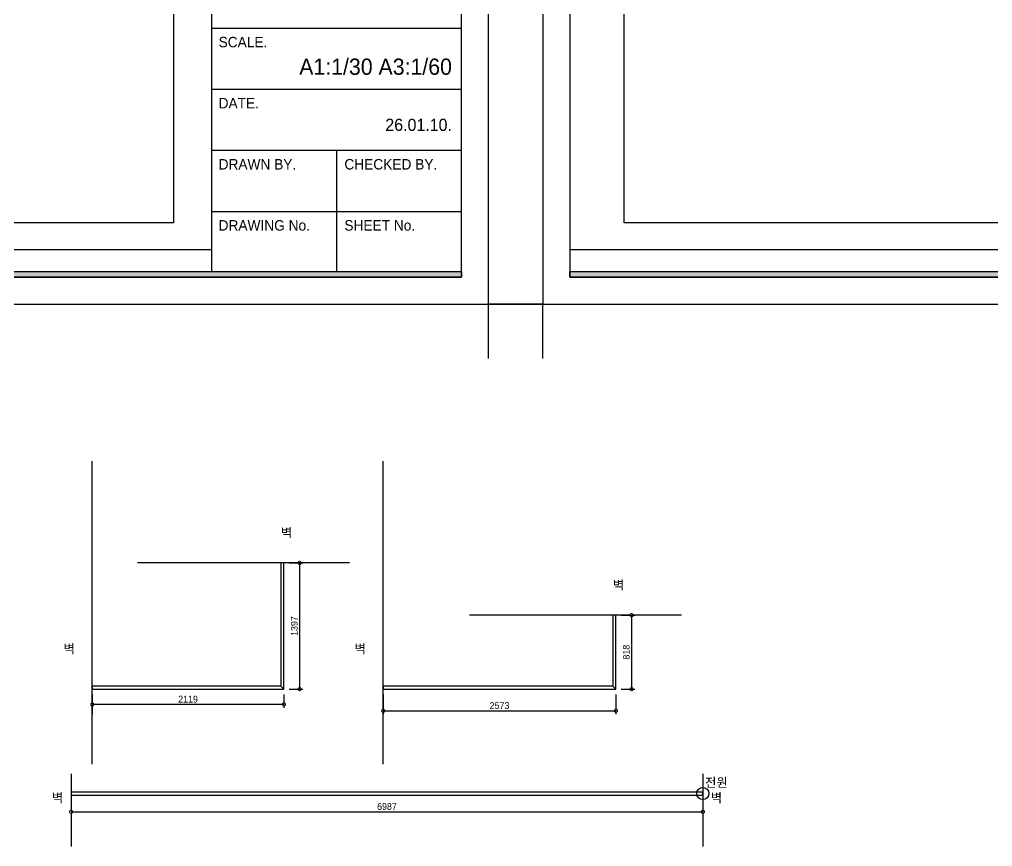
# Model space of a CAD drawing. Header units: inches. Extents: x -63256 to 33689, y -34490 to 100230.
# Drawn here: x -12956 to -2193, y -31287 to -22138 of the extents above; entities that cross this region are included whole.
import ezdxf
from ezdxf.enums import TextEntityAlignment as Align

# ---------------------------------------------------------------- set-up
doc = ezdxf.new("R2010")
doc.units = ezdxf.units.IN
doc.header["$LTSCALE"] = 100
doc.header["$MEASUREMENT"] = 0
for name, color, linetype in [('03-WAL NEW', 3, 'Continuous'), ('3.기호.계단선', 30, 'Continuous'), ('CEIL-LIGHT', 7, 'Continuous'), ('FORM(YOURNAME)-1', 1, 'Continuous'), ('FORM(YOURNAME)-11', 1, 'Continuous'), ('wal', 3, 'Continuous'), ('win', 4, 'Continuous')]:
    doc.layers.add(name, color=color, linetype=linetype)
doc.styles.add('YOURNAME', font='')
doc.styles.add('스타일1', font='')
doc.styles.add('코레일둥고', font='')
doc.styles.get('YOURNAME').set_extended_font_data('HYwulM')
doc.styles.get('스타일1').set_extended_font_data('HYwulM')
doc.styles.get('코레일둥고').set_extended_font_data('Korail Round Gothic Medium')
doc.dimstyles.new('30', dxfattribs={"dimscale": 30, "dimtxt": 2.5, "dimasz": 2.5, "dimexe": 1.25, "dimexo": 2, "dimtad": 1, "dimdec": 0, "dimtxsty": '스타일1', "dimblk": 'DOTSMALL', "dimcen": 2.5, "dimclrd": 1, "dimclre": 1, "dimclrt": 2, "dimadec": 0, "dimazin": 0, "dimtfac": 1, "dimtix": 1, "dimtmove": 0, "dimatfit": 3, "dimldrblk": 'DOTSMALL', "dimfxl": 1.25, "dimarcsym": 0})

# ---------------------------------------------------------------- blocks, each defined once
blk = doc.blocks.new('FORM-ELEVATION')
at = {"layer": 'FORM(YOURNAME)-11'}
h = blk.add_hatch(color=256, dxfattribs=at)
h.dxf.hatch_style = 1
h.paths.add_polyline_path([(-10309, 35708), (71691, 35708), (71691, 35508), (-10309, 35508)])
h.paths.add_polyline_path([(-10309, -21492), (71691, -21492), (71691, -21692), (-10309, -21692)])
at = {"layer": 'Defpoints', "color": 158}
for p, q in [((62481, 35508), (62481, -21492)), ((62481, -20692), (-10309, -20692))]:
    blk.add_line(p, q, dxfattribs=at)
for points in [[(-10309, -21692), (71691, -21692), (71691, 35708), (-10309, 35708)], [(-8309, 33708), (61071, 33708), (61071, -19692), (-8309, -19692)]]:
    blk.add_lwpolyline(points, close=True, dxfattribs=at)
at = {"layer": 'Defpoints', "color": 1}
for points in [[(-11309, -24692), (-11309, -22692), (-13309, -22692)], [(72691, -24692), (72691, -22692), (74691, -22692)]]:
    blk.add_lwpolyline(points, dxfattribs=at)
at = {"layer": 'FORM(YOURNAME)-11', "color": 14}
for p, q in [((62481, -12514), (71691, -12514)), ((62481, -14766), (71691, -14766)), ((62481, -17019), (71691, -17019)), ((67086, -17019), (67086, -21492)), ((62481, -19271), (71691, -19271))]:
    blk.add_line(p, q, dxfattribs=at)
at = {"layer": 'FORM(YOURNAME)-11', "color": 250}
blk.add_lwpolyline([(-11309, -22692), (72691, -22692), (72691, 36708), (-11309, 36708)], close=True, dxfattribs=at)
at = {"layer": 'FORM(YOURNAME)-11'}
blk.add_lwpolyline([(-10309, -21492), (71691, -21492), (71691, -21692), (-10309, -21692)], close=True, dxfattribs=at)
at = {"layer": 'FORM(YOURNAME)-11', "color": 14, "style": 'YOURNAME'}
for s, height, p in [('SCALE.', 386.1, (62739, -13029)), ('DATE.', 386.1, (62739, -15281)), ('DRAWN BY.', 386.1, (62739, -17534)), ('CHECKED BY.', 386.14, (67376, -17534)), ('DRAWING No.', 386.14, (62739, -19786)), ('SHEET No.', 386.1, (67376, -19786))]:
    blk.add_text(s, height=height, dxfattribs=at).set_placement(p, align=Align.MIDDLE_LEFT)
at = {"layer": 'FORM(YOURNAME)-11', "color": 3, "style": 'YOURNAME'}
for tag, height, p in [('1', 451, (71041, -1219)), ('2', 451, (71041, -1863)), ('3', 451, (71041, -3150)), ('4', 451, (71041, -5081)), ('5', 515, (71041, -7398)), ('6', 515, (71041, -9650)), ('7', 515, (71041, -11903)), ('8', 515, (71041, -14155)), ('9', 515, (71041, -16408)), ('10', 515, (66791, -18596)), ('11', 515, (71041, -18660)), ('12', 515, (66791, -20848)), ('13', 515, (71041, -20848))]:
    blk.add_attdef(tag, text='', height=height, dxfattribs=at).set_placement(p, align=Align.MIDDLE_RIGHT)
blk = doc.blocks.new('_DOTSMALL')
at = {"color": 0, "linetype": 'ByBlock', "const_width": 0.5}
blk.add_lwpolyline([(-0.0625, 0, 1), (0.0625, 0, 1)], format="xyb", close=True, dxfattribs=at)
blk = doc.blocks.new('*D445')
at = {"layer": 'Defpoints', "color": 0, "ltscale": 10, "transparency": 16777216}
for p in [(-12384, -30717), (-5397, -30717), (-5397, -30902)]:
    blk.add_point(p, dxfattribs=at)
at = {"layer": 'FORM(YOURNAME)-11', "color": 1, "lineweight": -2, "ltscale": 10, "transparency": 16777216}
for p, q in [((-12384, -30777), (-12384, -30939)), ((-5397, -30777), (-5397, -30939)), ((-12384, -30902), (-5397, -30902))]:
    blk.add_line(p, q, dxfattribs=at)
at = {"layer": 'FORM(YOURNAME)-11', "color": 1, "lineweight": -2, "ltscale": 10, "transparency": 16777216, "xscale": 75, "yscale": 75, "zscale": 75, "rotation": 180}
blk.add_blockref('_DOTSMALL', (-12384, -30902), dxfattribs=at)
at = {"layer": 'FORM(YOURNAME)-11', "color": 1, "lineweight": -2, "ltscale": 10, "transparency": 16777216, "xscale": 75, "yscale": 75, "zscale": 75}
blk.add_blockref('_DOTSMALL', (-5397, -30902), dxfattribs=at)
at = {"layer": 'FORM(YOURNAME)-11', "color": 2, "ltscale": 10, "transparency": 16777216, "insert": (-8891, -30844), "char_height": 75, "attachment_point": 5, "style": '스타일1'}
blk.add_mtext('6987', dxfattribs=at)
blk = doc.blocks.new('*D443')
at = {"layer": 'Defpoints', "color": 0, "ltscale": 10, "transparency": 16777216}
for p in [(-8932, -29546), (-6359, -29546), (-6359, -29785)]:
    blk.add_point(p, dxfattribs=at)
at = {"layer": 'FORM(YOURNAME)-11', "color": 1, "lineweight": -2, "ltscale": 10, "transparency": 16777216}
for p, q in [((-8932, -29606), (-8932, -29823)), ((-6359, -29606), (-6359, -29823)), ((-8932, -29785), (-6359, -29785))]:
    blk.add_line(p, q, dxfattribs=at)
at = {"layer": 'FORM(YOURNAME)-11', "color": 1, "lineweight": -2, "ltscale": 10, "transparency": 16777216, "xscale": 75, "yscale": 75, "zscale": 75, "rotation": 180}
blk.add_blockref('_DOTSMALL', (-8932, -29785), dxfattribs=at)
at = {"layer": 'FORM(YOURNAME)-11', "color": 1, "lineweight": -2, "ltscale": 10, "transparency": 16777216, "xscale": 75, "yscale": 75, "zscale": 75}
blk.add_blockref('_DOTSMALL', (-6359, -29785), dxfattribs=at)
at = {"layer": 'FORM(YOURNAME)-11', "color": 2, "ltscale": 10, "transparency": 16777216, "insert": (-7646, -29728), "char_height": 75, "attachment_point": 5, "style": '스타일1'}
blk.add_mtext('2573', dxfattribs=at)
blk = doc.blocks.new('*D444')
at = {"layer": 'Defpoints', "color": 0, "ltscale": 10, "transparency": 16777216}
for p in [(-6359, -28728), (-6359, -29546), (-6185, -29546)]:
    blk.add_point(p, dxfattribs=at)
at = {"layer": 'FORM(YOURNAME)-11', "color": 1, "lineweight": -2, "ltscale": 10, "transparency": 16777216}
for p, q in [((-6299, -28728), (-6148, -28728)), ((-6185, -28728), (-6185, -29546)), ((-6299, -29546), (-6148, -29546))]:
    blk.add_line(p, q, dxfattribs=at)
at = {"layer": 'FORM(YOURNAME)-11', "color": 1, "lineweight": -2, "ltscale": 10, "transparency": 16777216, "xscale": 75, "yscale": 75, "zscale": 75}
for p, rotation in [((-6185, -28728), 90), ((-6185, -29546), 270)]:
    blk.add_blockref('_DOTSMALL', p, dxfattribs=dict(at, rotation=rotation))
at = {"layer": 'FORM(YOURNAME)-11', "color": 2, "ltscale": 10, "transparency": 16777216, "insert": (-6243, -29137), "char_height": 75, "attachment_point": 5, "rotation": 90, "style": '스타일1'}
blk.add_mtext('818', dxfattribs=at)
blk = doc.blocks.new('*D446')
at = {"layer": '03-WAL NEW', "color": 1, "lineweight": -2, "transparency": 16777216}
for p, q in [((-12150, -29606), (-12150, -29752)), ((-10031, -29606), (-10031, -29752)), ((-10031, -29715), (-12150, -29715))]:
    blk.add_line(p, q, dxfattribs=at)
at = {"layer": 'Defpoints', "color": 0, "transparency": 16777216}
for p in [(-12150, -29546), (-10031, -29546), (-12150, -29715)]:
    blk.add_point(p, dxfattribs=at)
at = {"layer": '03-WAL NEW', "color": 1, "lineweight": -2, "transparency": 16777216, "xscale": 75, "yscale": 75, "zscale": 75, "rotation": 180}
blk.add_blockref('_DOTSMALL', (-12150, -29715), dxfattribs=at)
at = {"layer": '03-WAL NEW', "color": 1, "lineweight": -2, "transparency": 16777216, "xscale": 75, "yscale": 75, "zscale": 75}
blk.add_blockref('_DOTSMALL', (-10031, -29715), dxfattribs=at)
at = {"layer": '03-WAL NEW', "color": 2, "transparency": 16777216, "insert": (-11091, -29657), "char_height": 75, "attachment_point": 5, "style": '스타일1'}
blk.add_mtext('2119', dxfattribs=at)
blk = doc.blocks.new('*D447')
at = {"layer": '03-WAL NEW', "color": 1, "lineweight": -2, "transparency": 16777216}
for p, q in [((-9971, -28149), (-9820, -28149)), ((-9857, -28149), (-9857, -29546)), ((-9971, -29546), (-9820, -29546))]:
    blk.add_line(p, q, dxfattribs=at)
at = {"layer": 'Defpoints', "color": 0, "transparency": 16777216}
for p in [(-10031, -28149), (-10031, -29546), (-9857, -29546)]:
    blk.add_point(p, dxfattribs=at)
at = {"layer": '03-WAL NEW', "color": 1, "lineweight": -2, "transparency": 16777216, "xscale": 75, "yscale": 75, "zscale": 75}
for p, rotation in [((-9857, -28149), 90), ((-9857, -29546), 270)]:
    blk.add_blockref('_DOTSMALL', p, dxfattribs=dict(at, rotation=rotation))
at = {"layer": '03-WAL NEW', "color": 2, "transparency": 16777216, "insert": (-9915, -28848), "char_height": 75, "attachment_point": 5, "rotation": 90, "style": '스타일1'}
blk.add_mtext('1397', dxfattribs=at)

msp = doc.modelspace()

# ---------------------------------------------------------------- linework, layer by layer
at = {"layer": '3.기호.계단선', "ltscale": 10}
for p, q in [((-10031.4, -29546.2), (-10063.4, -29514.2)), ((-6359.5, -29546.2), (-6391.5, -29514.2))]:
    msp.add_line(p, q, dxfattribs=at)
at = {"layer": '3.기호.계단선'}
msp.add_circle((-5397.2, -30700.6), 67, dxfattribs=at)
at = {"layer": 'CEIL-LIGHT', "ltscale": 10}
for p, q in [((-12150.4, -30375.7), (-12150.4, -27025.7)), ((-8932.5, -30375.7), (-8932.5, -27025.7)), ((-9304.2, -28149.2), (-11649.5, -28149.2)), ((-5632.3, -28728.2), (-7977.6, -28728.2)), ((-12384.2, -30480.9), (-12384.2, -31286.6)), ((-5397.2, -30480.9), (-5397.2, -31286.6))]:
    msp.add_line(p, q, dxfattribs=at)
at = {"layer": 'FORM(YOURNAME)-11', "color": 1, "ltscale": 10}
for p, q in [((-9971.4, -28149.2), (-9819.6, -28149.2)), ((-12150.4, -29606.2), (-12150.4, -29822.8))]:
    msp.add_line(p, q, dxfattribs=at)
at = {"layer": 'wal', "ltscale": 10}
for p, q in [((-10031.4, -28149.2), (-10063.4, -28149.2)), ((-10063.4, -28149.2), (-10063.4, -29514.2)), ((-10031.4, -29546.2), (-10031.4, -28149.2)), ((-6359.5, -28728.2), (-6391.5, -28728.2)), ((-6391.5, -28728.2), (-6391.5, -29514.2)), ((-6359.5, -29546.2), (-6359.5, -28728.2))]:
    msp.add_line(p, q, dxfattribs=at)
at = {"layer": 'win', "ltscale": 10}
for p, q in [((-12150.4, -29514.2), (-12150.4, -29546.2)), ((-10063.4, -29514.2), (-12150.4, -29514.2)), ((-12150.4, -29546.2), (-10031.4, -29546.2)), ((-8932.5, -29514.2), (-8932.5, -29546.2)), ((-6391.5, -29514.2), (-8932.5, -29514.2)), ((-8932.5, -29546.2), (-6359.5, -29546.2))]:
    msp.add_line(p, q, dxfattribs=at)
msp.add_lwpolyline([(-12384.2, -30684.6), (-12384.2, -30716.6), (-5397.2, -30716.6), (-5397.2, -30684.6), (-12384.2, -30684.6)], dxfattribs=at)

# ---------------------------------------------------------------- block references
at = {"layer": 'FORM(YOURNAME)-1'}
ref = msp.add_blockref('FORM-ELEVATION', (-29574.7, -18479.9), dxfattribs=dict(at, xscale=0.3, yscale=0.3, zscale=0.3))
ref.add_attrib('9', '26.01.10.', dxfattribs={"layer": 'FORM(YOURNAME)-11', "color": 3, "height": 135, "style": 'YOURNAME'}).set_placement((-8172.5, -23303.6), align=Align.MIDDLE_RIGHT)
ref.add_attrib('8', 'A1:1/30 A3:1/60', dxfattribs={"layer": 'FORM(YOURNAME)-11', "color": 3, "height": 180, "style": 'YOURNAME'}).set_placement((-8172.5, -22660.7), align=Align.MIDDLE_RIGHT)
at = {"layer": 'FORM(YOURNAME)-1', "xscale": 0.3, "yscale": 0.3, "zscale": 0.3}
msp.add_blockref('FORM-ELEVATION', (-3774.7, -18479.9), dxfattribs=at)
at = {"layer": 'FORM(YOURNAME)-11', "color": 1, "ltscale": 10, "xscale": 75, "yscale": 75, "zscale": 75, "rotation": 90}
msp.add_blockref('_DOTSMALL', (-9857.1, -28149.2), dxfattribs=at)

# ---------------------------------------------------------------- texts
at = {"layer": 'CEIL-LIGHT', "ltscale": 10, "style": '코레일둥고'}
for s, p in [('벽', (-10063.4, -27863.8)), ('벽', (-6391.5, -28442.8)), ('벽', (-12468.8, -29149)), ('벽', (-9250.9, -29149)), ('전원', (-5372.9, -30628.1)), ('벽', (-12598.4, -30796.6)), ('벽', (-5310.1, -30796.6))]:
    msp.add_text(s, height=100, dxfattribs=at).set_placement(p)

# ---------------------------------------------------------------- dimensions: what is measured, and where the dimension line sits
at = {"layer": '03-WAL NEW'}
dim = msp.add_linear_dim(base=(-9857.1, -29546.2), p1=(-10031.4, -28149.2), p2=(-10031.4, -29546.2), angle=90, dimstyle='30', dxfattribs=at)
dim.commit()
dim.dimension.update_dxf_attribs({"geometry": '*D447', "text_midpoint": (-9914.9, -28847.7)})
dim = msp.add_linear_dim(base=(-12150.4, -29714.5), p1=(-10031.4, -29546.2), p2=(-12150.4, -29546.2), dimstyle='30', dxfattribs=at)
dim.commit()
dim.dimension.update_dxf_attribs({"geometry": '*D446', "text_midpoint": (-11090.9, -29657.4)})
at = {"layer": 'FORM(YOURNAME)-11', "ltscale": 10}
dim = msp.add_linear_dim(base=(-6185.2, -29546.2), p1=(-6359.5, -28728.2), p2=(-6359.5, -29546.2), angle=90, dimstyle='30', dxfattribs=at)
dim.commit()
dim.dimension.update_dxf_attribs({"geometry": '*D444', "text_midpoint": (-6243, -29137.2)})
for base, p1, p2, picture, middle in [((-6359.5, -29785.3), (-8932.5, -29546.2), (-6359.5, -29546.2), '*D443', (-7646, -29727.6)), ((-5397.2, -30901.7), (-12384.2, -30716.6), (-5397.2, -30716.6), '*D445', (-8890.7, -30843.9))]:
    dim = msp.add_linear_dim(base=base, p1=p1, p2=p2, dimstyle='30', dxfattribs=at)
    dim.commit()
    dim.dimension.update_dxf_attribs({"geometry": picture, "text_midpoint": middle})

doc.saveas('drawing.dxf')
